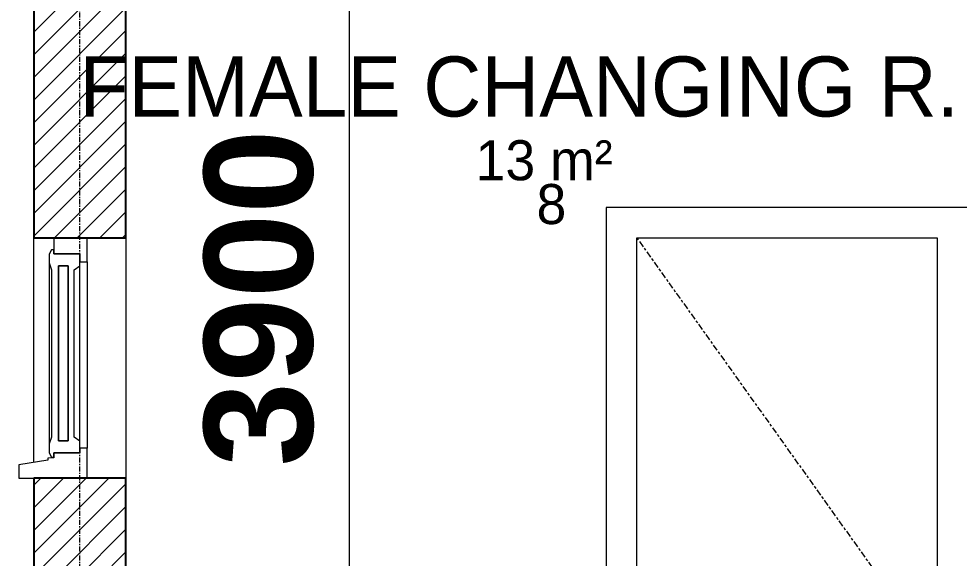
# Model space of a CAD drawing. Header units: inches. Extents: x 22 to 382261, y 22 to 371281.
# Drawn here: x 76473 to 78821, y 140181 to 141527 of the extents above; entities that cross this region are included whole.
import ezdxf

# ---------------------------------------------------------------- set-up
doc = ezdxf.new("R2010")
doc.units = ezdxf.units.IN
doc.header["$MEASUREMENT"] = 0
doc.linetypes.add('Centre', pattern=[31.75, 6.35, -4.7625, 15.875, -4.7625])
doc.linetypes.add('Grid Line 1_2_', pattern=[22.225, 12.7, -3.175, 3.175, -3.175])
for name, color, linetype, lineweight in [('A-ANNO-DIMS', 211, 'Continuous', 9), ('A-AREA-IDEN', 2, 'Continuous', 9), ('A-DOOR', 31, 'Continuous', 9), ('A-DOOR-FRAM', 31, 'Continuous', 9), ('A-GLAZ', 151, 'Continuous', 9), ('A-WALL-PATT', 111, 'Continuous', 9), ('I-WALL', 2, 'Continuous', 9), ('S-GRID', 1, 'Continuous', 9)]:
    doc.layers.add(name, color=color, linetype=linetype, lineweight=lineweight)
doc.styles.add('Arial_B_2', font='arialbd.ttf', dxfattribs={"height": 270.833333})
doc.styles.add('Century Gothic_1', font='GOTHIC.TTF', dxfattribs={"height": 1})
doc.styles.add('Gill Sans MT', font='GIL_____.TTF', dxfattribs={"height": 262.5})
doc.dimstyles.new('2_2', dxfattribs={"dimscale": 304.8, "dimtxt": 267.818092, "dimasz": 0.227865, "dimexe": 1.377953, "dimexo": 0.0625, "dimgap": 0.287073, "dimtad": 1, "dimdec": 0, "dimzin": 0, "dimdsep": 46, "dimtxsty": 'Arial_B_2', "dimblk1": 'OBLIQUE', "dimblk2": 'OBLIQUE', "dimsah": 1, "dimcen": 0.09, "dimdle": 0.574147, "dimazin": 0, "dimtfac": 1, "dimtdec": 4, "dimtix": 1, "dimtmove": 0, "dimatfit": 3, "dimfxl": 0.574147, "dimfxlon": 1, "dimtvp": 1, "dimtolj": 1, "dimtzin": 0, "dimlwd": 18, "dimlwe": 18, "dimarcsym": 2})

# ---------------------------------------------------------------- blocks, each defined once
blk = doc.blocks.new('Dbl Plain - 1200 by 600-438114-Section B-B')
at = {"layer": 'A-GLAZ', "lineweight": 18}
for p, q in [((-12105.2, 2400), (-12188.2, 2400)), ((-12188.2, 2400), (-12188.2, 2360)), ((-12105.2, 2340), (-12105.2, 2400)), ((-12194, 2370), (-12199.7, 2359.2)), ((-12199.7, 2359.2), (-12199.7, 2337.4)), ((-12188.2, 2370), (-12194, 2370)), ((-12188.2, 2360), (-12188.2, 2370)), ((-12123.2, 2360), (-12188.2, 2360)), ((-12188.2, 2360), (-12123.2, 2360)), ((-12123.2, 2330.1), (-12123.2, 2360)), ((-12123.2, 2360), (-12123.2, 2340)), ((-12199.7, 2337.4), (-12194, 2320.2)), ((-12176.2, 1893), (-12176.2, 2330)), ((-12176.2, 2330), (-12152.2, 2330)), ((-12152.2, 2330), (-12176.2, 2330)), ((-12176.2, 2330), (-12176.2, 1893)), ((-12152.2, 2330), (-12152.2, 1893)), ((-12152.2, 1893), (-12152.2, 2330)), ((-12137.4, 2320.2), (-12123.2, 2330.1)), ((-12123.2, 2340), (-12105.2, 2340)), ((-12194, 2320.2), (-12194, 1902.8)), ((-12137.4, 1902.8), (-12137.4, 2320.2)), ((-12194, 1902.8), (-12199.7, 1885.6)), ((-12123.2, 1892.9), (-12137.4, 1902.8)), ((-12199.7, 1885.6), (-12199.7, 1863.8)), ((-12152.2, 1893), (-12176.2, 1893)), ((-12176.2, 1893), (-12152.2, 1893)), ((-12123.2, 1863), (-12123.2, 1892.9)), ((-12199.7, 1863.8), (-12194, 1853)), ((-12188.2, 1853), (-12188.2, 1863)), ((-12188.2, 1863), (-12123.2, 1863)), ((-12123.2, 1863), (-12188.2, 1863)), ((-12188.2, 1863), (-12188.2, 1851)), ((-12105.2, 1875), (-12123.2, 1875)), ((-12123.2, 1875), (-12123.2, 1863)), ((-12105.2, 1800), (-12105.2, 1875)), ((-12203.2, 1844.7), (-12275.7, 1833.8)), ((-12275.7, 1833.8), (-12275.7, 1800)), ((-12188.2, 1851), (-12203.2, 1849.7)), ((-12203.2, 1849.7), (-12203.2, 1844.7)), ((-12194, 1853), (-12188.2, 1853)), ((-12275.7, 1800), (-12105.2, 1800))]:
    blk.add_line(p, q, dxfattribs=at)
at = {"layer": 'A-GLAZ'}
for p, q in [((-12199.7, 2337.4), (-12199.7, 1885.6)), ((-12123.2, 1892.9), (-12123.2, 2330.1)), ((-12105.2, 2340), (-12105.2, 1875))]:
    blk.add_line(p, q, dxfattribs=at)
blk = doc.blocks.new('M_Single-Flush - d02  toilet 750 by 2100-458076-Section B-B')
at = {"layer": 'A-DOOR', "linetype": 'Centre'}
for p, q in [((-10733.2, 2400), (-9983.2, 1350)), ((-9983.2, 1350), (-10733.2, 300))]:
    blk.add_line(p, q, dxfattribs=at)
at = {"layer": 'A-DOOR-FRAM', "lineweight": 9}
for p, q in [((-9908.2, 2476), (-10809.2, 2476)), ((-10809.2, 2476), (-10809.2, 300)), ((-10733.2, 300), (-10733.2, 2400)), ((-10733.2, 2400), (-9983.2, 2400)), ((-9983.2, 2400), (-9983.2, 300))]:
    blk.add_line(p, q, dxfattribs=at)
blk = doc.blocks.new('_Oblique')
at = {"color": 0, "linetype": 'ByBlock', "lineweight": -2}
blk.add_line((-0.5, -0.5), (0.5, 0.5), dxfattribs=at)
blk = doc.blocks.new('*D5267')
at = {"layer": 'A-ANNO-DIMS', "color": 0, "lineweight": 18, "transparency": 16777216}
for p, q in [((77299, 138705.3), (77299, 142955.3)), ((77218.1, 142780.3), (77719, 142780.3)), ((77218.1, 138880.3), (77719, 138880.3))]:
    blk.add_line(p, q, dxfattribs=at)
at = {"layer": 'Defpoints', "color": 0, "transparency": 16777216}
for p in [(77199, 142780.3), (77299, 142780.3), (77199, 138880.3)]:
    blk.add_point(p, dxfattribs=at)
at = {"layer": 'A-ANNO-DIMS', "color": 0, "lineweight": 18, "transparency": 16777216, "xscale": 69.45312499999999, "yscale": 69.45312499999999, "zscale": 69.45312499999999}
for p, rotation in [((77299, 142780.3), 90), ((77299, 138880.3), 270)]:
    blk.add_blockref('_Oblique', p, dxfattribs=dict(at, rotation=rotation))
at = {"layer": 'A-ANNO-DIMS', "color": 0, "lineweight": 18, "transparency": 16777216, "insert": (77073.2, 140830.3), "char_height": 270.83, "width": 559.685, "attachment_point": 5, "rotation": 90, "style": 'Arial_B_2'}
blk.add_mtext('\\A1;3900', dxfattribs=at)

msp = doc.modelspace()

# ---------------------------------------------------------------- hatches: boundary and pattern name
at = {"layer": 'A-WALL-PATT'}
h = msp.add_hatch(dxfattribs=at)
h.set_pattern_fill('FP_1', color=256, style=0, pattern_type=2)
h.set_pattern_definition([(45, (85355.862, 143211.436), (-28.28427, 28.28427), [])])
h.paths.add_polyline_path([(76738.3, 138880.3), (76740.8, 138880.3), (76740.8, 140380.3), (76510.8, 140380.3), (76510.8, 138880.3)])
h.paths.add_polyline_path([(76572.5, 140980.3), (76740.8, 140980.3), (76740.8, 142780.3), (76510.8, 142780.3), (76510.8, 140980.3)])

# ---------------------------------------------------------------- linework, layer by layer
at = {"layer": 'I-WALL', "lineweight": 25}
for p, q in [((76510.8, 142780.3), (76510.8, 140980.3)), ((76740.8, 140980.3), (76740.8, 142780.3)), ((76510.8, 140980.3), (76740.8, 140980.3)), ((76740.8, 140380.3), (76510.8, 140380.3)), ((76510.8, 140380.3), (76510.8, 138880.3)), ((76740.8, 138880.3), (76740.8, 140380.3))]:
    msp.add_line(p, q, dxfattribs=at)
at = {"layer": 'I-WALL'}
for p, q in [((76510.8, 140419.8), (76510.8, 140980.3)), ((76740.8, 140980.3), (76740.8, 140380.3))]:
    msp.add_line(p, q, dxfattribs=at)
at = {"layer": 'S-GRID', "linetype": 'Grid Line 1_2_'}
msp.add_line((76625.8, 138130.3), (76625.8, 150556.1), dxfattribs=at)

# ---------------------------------------------------------------- block references
at = {"layer": 'A-DOOR', "linetype": 'Centre'}
msp.add_blockref('M_Single-Flush - d02  toilet 750 by 2100-458076-Section B-B', (88749, 138580.3), dxfattribs=at)
at = {"layer": 'A-GLAZ'}
msp.add_blockref('Dbl Plain - 1200 by 600-438114-Section B-B', (88749, 138580.3), dxfattribs=at)

# ---------------------------------------------------------------- texts
at = {"layer": 'A-AREA-IDEN', "attachment_point": 1}
for s, insert, char_height, width, style in [('FEMALE CHANGING R.', (76624.6, 141433.3), 150, 2862.024, 'Gill Sans MT'), ('13 m²', (77613.6, 141224.2), 100, 464.979, 'Century Gothic_1'), ('8', (77765.6, 141114.8), 100, 96.202, 'Century Gothic_1')]:
    msp.add_mtext(s, dxfattribs=dict(at, insert=insert, char_height=char_height, width=width, style=style))

# ---------------------------------------------------------------- dimensions: what is measured, and where the dimension line sits
at = {"layer": 'A-ANNO-DIMS', "lineweight": 18}
dim = msp.add_linear_dim(base=(77299, 142780.3), p1=(77199, 138880.3), p2=(77199, 142780.3), angle=90, dimstyle='2_2', override={"dimpost": '<>', "dimfxl": 3900}, dxfattribs=at)
dim.commit()
dim.dimension.update_dxf_attribs({"geometry": '*D5267', "text_midpoint": (77073.2, 140830.3)})

doc.saveas('drawing.dxf')
